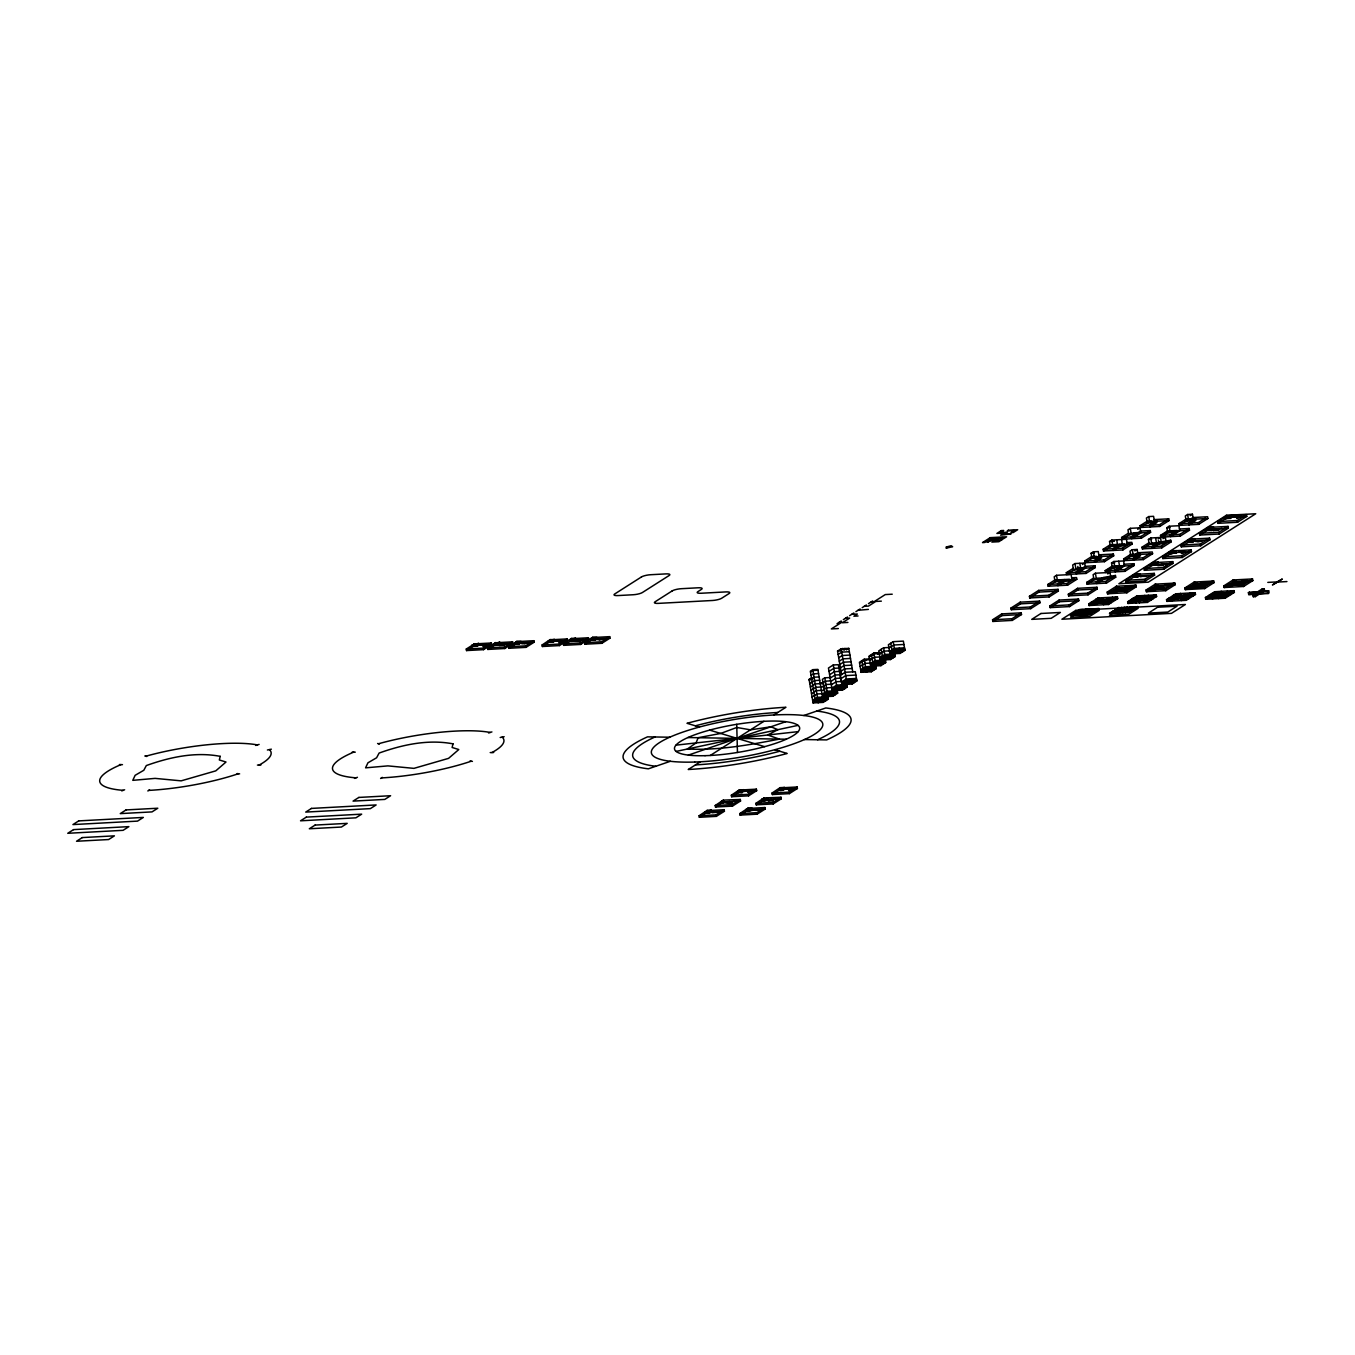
<?xml version="1.0" encoding="UTF-8"?>
<svg xmlns="http://www.w3.org/2000/svg" width="1355" height="1355" viewBox="0 0 1355 1355"><rect width="100%" height="100%" fill="white"/><g stroke="black" fill="none" stroke-linecap="round" stroke-linejoin="round"><path stroke-width="1.5" d="M553.433 641.66L551.214 642.27A4.658 1.016 -9.6 0 1 550.537 642.304L549.452 642.202L553.416 641.593M1226.156 518.474L1228.579 517.712L1226.326 518.508M1142.858 576.282L1146.262 576.502M599.418 639.696L597.335 639.543A3.946 0.864 -9.6 0 1 597.691 639.323L600.638 639.408M1197.871 541.644L1196.685 541.323M524.775 643.523L521.827 643.388A3.946 0.864 -9.6 0 0 521.489 643.625L526.993 643.354A4.675 1.033 -9.6 0 0 527.366 643.117L526.468 643.015M755.836 810.341L752.906 810.205A3.946 0.864 -9.6 0 0 752.55 810.442L754.854 809.951M1201.208 540.899L1195.889 541.204A4.522 0.999 -9.6 0 0 1195.5 541.475L1196.736 541.509M1058.187 581.329L1060 580.601M754.904 810.07L758.055 810.171A4.675 1.033 -9.6 0 0 758.427 809.934L757.53 809.833M494.795 645.2L496.912 644.523L494.863 645.217M516.052 644.065L518.169 643.388L516.187 644.082M706.378 813.068L708.496 812.373L706.514 813.085M722.469 802.719L724.62 802.109L722.469 802.77M526.451 643.151L524.825 643.591M716.778 812.153L712.171 812.39A3.946 0.864 -9.6 0 0 711.815 812.627L717.32 812.356A4.675 1.033 -9.6 0 0 717.693 812.119L716.795 812.018M757.513 809.968L755.904 810.409M493.61 645.37L495.151 644.303L512.851 643.371L512.58 641.847L495.591 642.761L487.529 647.893L487.783 649.435L504.788 648.52L512.851 643.371M1206.357 530.415L1208.118 529.212L1228.358 528.145L1228.053 526.401L1208.609 527.434L1199.395 533.311L1199.683 535.056L1219.127 534.022L1228.358 528.145M476.232 645.844L479.314 645.166M497.573 644.777L500.554 644.015M725.196 802.296L728.262 801.601M1093.146 579.771L1094.247 579.246M1148.481 544.524L1149.734 543.982M147.814 790.964L149.541 789.863M472.285 644.946L478.552 643.439L476.57 644.963L472.285 644.946L478.552 643.439M466.272 649.045L474.335 643.913L491.34 642.998L491.594 644.523L483.532 649.655L466.526 650.569L466.272 649.045L483.278 648.13L491.34 642.998M466.526 650.569L474.589 645.437L474.301 643.676M480.364 645.099L484.277 645.2L482.753 646.166L483.65 646.132L485.7 644.811M493.525 643.811L499.792 642.304L497.827 643.828L493.525 643.811L499.792 642.304M487.783 649.435L495.845 644.286L495.54 642.524M501.621 643.964L504.111 644.506L499.318 645.42L504.67 645.132L500.893 645.082L506.956 643.676M487.529 647.893L504.517 646.996L512.58 641.847M514.815 642.914L516.797 641.389L521.082 641.389M508.769 646.758L516.831 641.626L533.836 640.712L534.09 642.236L526.028 647.368L509.04 648.283L508.769 646.758L525.774 645.844L533.836 640.712M509.04 648.283L517.102 643.151L516.797 641.389M521.811 642.88L518.796 643.49L519.524 644.336L514.917 644.319L516.407 643.168L534.09 642.236M550.181 639.831L567.186 638.916L567.44 640.458L559.378 645.59L542.373 646.504L542.119 644.963L550.147 639.594L554.432 639.611L548.165 641.118L554.398 639.374M542.373 646.504L550.435 641.355L567.44 640.458M556.211 641.034L560.123 641.135L558.599 642.101L559.496 642.05L561.546 640.746M542.119 644.963L559.124 644.065L567.186 638.916M571.437 638.696L588.426 637.782L588.697 639.306L580.634 644.438L563.629 645.353L563.375 643.828L571.387 638.459L575.689 638.459L569.422 639.983L575.638 638.239M563.629 645.353L571.691 640.221L588.697 639.306M577.586 639.814L580.092 640.356L575.299 641.271L580.634 640.983L576.874 640.932L582.938 639.526M563.375 643.828L580.363 642.914L588.426 637.782M592.677 637.561L609.682 636.647L609.936 638.171L601.874 643.303L584.886 644.218L584.615 642.693L592.643 637.324L596.928 637.324M584.886 644.218L592.948 639.086L609.936 638.171M380.603 778.481L382.347 777.364M584.615 642.693L601.62 641.779L609.682 636.647M837.051 623.673L841.252 620.98M843.335 619.658L847.536 616.982M849.619 615.661L853.819 612.985M855.903 611.664L860.103 608.971M862.187 607.65L866.387 604.974M868.47 603.653L872.671 600.976M841.557 674.57L837.576 651.077L841.184 648.774L848.789 648.368L852.769 671.86M842.37 648.571L841.167 649.333L845.046 649.265L842.37 648.571L842.522 649.401M844.91 648.435L843.843 650.044L845.046 649.265M821.96 693.726L817.844 669.387L812.78 669.658L810.375 671.199L815.049 698.875L821.147 698.553M812.763 670.217L814.118 670.285M810.51 672.029L812.915 670.505L817.98 670.234M838.152 654.431L841.76 652.128L849.348 651.721M846.384 649.892L848.789 648.368M815.304 670.081L816.642 670.149M811.086 675.383L813.491 673.858L818.556 673.587M838.711 657.785L842.319 655.498L849.924 655.075M832.563 693.472L832.427 692.642L827.617 695.691L828.024 699.332L823.213 702.381L813.085 702.923L809.104 679.431L811.51 677.907M809.257 680.278L814.05 677.212L819.114 676.941M841.184 681.48L838.338 664.695L833.274 664.966L828.464 668.032L832.309 690.677L842.437 690.135L847.248 687.087L846.824 684.563L836.679 685.105L831.885 688.171L842.014 687.629L842.437 690.135M839.287 661.138L842.895 658.852L850.483 658.445M809.816 683.631L814.626 680.566L819.69 680.295M829.04 671.386L833.85 668.32L838.914 668.049M839.846 664.492L843.454 662.205L851.059 661.799M810.392 686.985L815.185 683.919L823.637 683.479M830.886 677.483L824.805 677.805L822.4 679.329L824.67 692.761M829.616 674.739L834.409 671.673L839.473 671.403M840.422 667.863L844.029 665.559L851.634 665.153M810.951 690.339L815.761 687.29L824.196 686.833M822.959 682.683L825.364 681.159L831.445 680.837M830.175 678.093L834.985 675.044L840.049 674.773M840.981 671.216L844.588 668.913L852.193 668.506M700.349 761.781L688.238 769.505A115.565 25.406 -9.6 0 0 787.187 753.465L774.755 749.721M710.274 755.463L763.915 721.3M773.824 714.983L785.951 707.259A115.565 25.406 -9.6 0 0 687.002 723.299L699.434 727.042M870.317 658.869L864.236 659.191L859.443 662.256L861.136 672.317L871.282 671.775L876.075 668.709L875.669 665.085L880.479 662.019L875.821 665.932M879.937 652.737L873.856 653.059L869.046 656.125L870.757 666.203L880.886 665.661L885.696 662.595L885.272 660.071L875.127 660.613L870.333 663.679L878.43 663.239M877.701 654.109L880.106 652.585L875.042 652.856L872.789 655.227M811.526 693.692L816.32 690.644L824.772 690.186M823.535 686.053L825.94 684.512L832.021 684.19M830.751 681.463L835.544 678.398L840.608 678.127M859.578 663.086L864.388 660.021L870.469 659.699M869.182 656.972L873.992 653.906L880.073 653.584M889.693 647.453L883.612 647.775L878.802 650.84L880.36 660.071L890.489 659.529L895.299 656.464L894.876 653.957L884.747 654.499L879.937 657.565M893.216 641.66L888.406 644.726L889.981 653.957L900.11 653.415L904.92 650.349L903.362 641.118L893.216 641.66L894.774 650.891L889.981 653.957M812.085 697.063L816.896 693.997L834.951 693.049L835.222 694.725L825.093 695.284L824.805 693.591M824.094 689.407L826.499 687.866L832.58 687.544M831.309 684.817L836.12 681.751L842.2 681.43M840.93 678.686L845.723 675.62L855.869 675.078M860.154 666.44L864.947 663.391L871.028 663.052M869.758 660.325L874.568 657.26L880.648 656.938M879.361 654.194L884.171 651.145L890.252 650.807M888.982 648.08L893.792 645.014L903.92 644.472M841.489 682.039L846.299 678.99L856.428 678.449L846.977 684.292L851.651 680.396L851.787 681.226M860.713 669.793L865.523 666.745L875.652 666.203L866.201 672.046L870.875 668.151L871.011 668.98M813.085 702.923L817.895 699.874L828.024 699.332M822.688 696.809L827.499 693.743L837.627 693.201L837.204 690.677L827.075 691.236L822.265 694.285L822.688 696.809L832.834 696.267L837.627 693.201M832.309 690.677L837.102 687.629L847.248 687.087M841.912 684.563L846.723 681.497L856.851 680.955L855.293 671.724L845.164 672.266L840.354 675.332L841.912 684.563L852.058 684.021L856.851 680.955M861.136 672.317L865.947 669.251L876.075 668.709M870.757 666.203L875.55 663.137L885.696 662.595M880.36 660.071L885.171 657.006L895.299 656.464M819.318 699.112L822.536 697.08L817.861 700.975L817.726 700.145L822.79 699.874L823.213 702.381M838.542 686.883L841.76 684.834L837.085 688.73L833.274 664.966M865.777 669.522L870.588 666.474L865.93 670.369M885.001 657.277L889.812 654.228L885.154 658.124M846.706 682.615L851.363 678.72M827.753 696.538L837.204 690.677M894.876 653.957L885.425 659.8L890.1 655.905L890.235 656.735M899.856 650.62L895.045 653.686L894.893 652.839L899.703 649.773L900.11 653.415M832.546 694.59L837.356 691.524L827.211 692.066L822.4 695.132L832.546 694.59L832.834 696.267M851.77 682.344L856.58 679.278L846.435 679.82L841.624 682.886L851.77 682.344L852.058 684.021M870.994 670.098L875.787 667.033L865.659 667.575L860.848 670.64L870.994 670.098L871.282 671.775M890.218 657.852L895.011 654.787L884.883 655.329L880.073 658.395L890.218 657.852L890.489 659.529M1056.527 575.299L1054.224 576.773L1055.071 581.803L1069.654 581.024L1071.957 579.55L1071.111 574.52L1056.527 575.299L1057.374 580.346L1048.16 586.207L1047.872 584.462L1054.783 580.059L1069.366 579.279M1073.211 568.321L1066.3 572.725L1066.605 574.469L1086.049 573.419L1095.263 567.559L1094.959 565.814L1085.253 566.322L1076.022 572.2L1076.327 573.944L1085.541 568.067L1084.694 563.036L1074.972 563.561L1072.669 565.035L1073.516 570.065L1083.238 569.54M1091.961 558.311L1091.097 553.28L1093.4 551.824L1098.261 551.553L1099.125 556.583L1096.822 558.057M1109.542 541.543L1111.845 540.069L1126.428 539.29L1127.275 544.32L1124.972 545.794L1110.389 546.573L1109.542 541.543L1114.403 541.272M1128.546 533.091L1121.618 537.495L1121.923 539.239L1141.367 538.189L1150.581 532.312L1150.293 530.567L1140.571 531.092L1131.34 536.97L1131.645 538.714L1140.859 532.837L1140.012 527.806L1130.29 528.331L1127.987 529.788L1128.834 534.835L1138.556 534.31M1152.14 522.827L1154.443 521.353L1153.579 516.323L1148.718 516.577L1146.415 518.05L1147.279 523.081L1157.001 522.556L1150.073 526.96L1149.785 525.215L1156.696 520.811M992.554 619.777L1001.768 613.9L1021.213 612.85L1021.501 614.526L1012.287 620.404L992.842 621.454L992.554 619.777L1011.999 618.727L1021.213 612.85M1010.999 608.022L1020.213 602.162L1039.658 601.112L1039.946 602.789L1030.715 608.666L1011.287 609.699L1010.999 608.022L1030.444 606.989L1039.658 601.112M1029.427 596.285L1038.658 590.407L1058.103 589.357L1058.39 591.051L1049.16 596.911L1029.715 597.962L1029.427 596.285L1048.872 595.235L1058.103 589.357M1098.82 554.839L1113.404 554.06L1113.708 555.804L1104.477 561.681L1085.033 562.732L1084.745 560.97L1091.656 556.566L1096.517 556.312M1126.987 542.576L1131.848 542.322L1132.136 544.066L1122.922 549.927L1103.478 550.977L1103.19 549.232L1110.101 544.829L1124.684 544.049M1154.138 519.609L1168.721 518.83L1169.026 520.574L1159.795 526.451L1140.351 527.485L1140.063 525.74L1146.974 521.336L1151.835 521.082M1109.389 546.675L1113.979 545.76L1111.015 545.642L1111.727 545.184M992.842 621.454L1002.056 615.577L1021.501 614.526M1011.287 609.699L1020.501 603.839L1039.946 602.789M1029.715 597.962L1038.946 592.084L1058.39 591.051M1066.605 574.469L1075.819 568.592L1095.263 567.559M1082.391 564.51L1084.694 563.036M1085.033 562.732L1094.264 556.854L1113.708 555.804M1103.478 550.977L1112.692 545.1L1132.136 544.066M1121.923 539.239L1131.137 533.362L1150.581 532.312M1137.709 529.28L1140.012 527.806M1140.351 527.485L1149.582 521.607L1169.026 520.574M1150.751 522.776L1151.953 522.014M1096.381 557.887L1094.654 557.701M1115.25 546.319L1117.553 544.846L1116.706 539.815M1064.505 579.55L1057.578 583.954L1057.882 585.699L1064.793 581.295M1101.378 556.058L1094.467 560.462L1094.755 562.206L1101.683 557.803L1091.351 558.158L1093.807 557.752M1119.823 544.304L1112.912 548.707L1113.2 550.452L1122.414 544.591L1121.567 539.544M707.158 810.629L724.163 809.714L724.417 811.239L716.355 816.371L699.366 817.285L699.112 815.761L707.124 810.392L711.409 810.392L705.159 811.916L711.375 810.154M715.22 805.497L723.248 800.128L740.287 799.45L740.541 800.974L732.479 806.106L715.491 807.021L715.22 805.497L732.225 804.582L740.287 799.45M739.407 790.084L756.412 789.169L756.666 790.693L748.604 795.842L731.615 796.74L731.344 795.216L739.373 789.846L743.658 789.863L737.391 791.371L743.624 789.626M699.366 817.285L707.429 812.153L707.124 810.392M715.491 807.021L723.553 801.889L723.248 800.128M731.615 796.74L739.678 791.608L739.373 789.846M1047.872 584.462L1067.3 583.429L1074.227 579.025M1066.3 572.725L1085.745 571.674L1094.959 565.814M1084.745 560.97L1104.189 559.937L1113.404 554.06M1103.19 549.232L1122.634 548.182L1129.545 543.778M1121.618 537.495L1141.062 536.445L1150.293 530.567M1140.063 525.74L1159.507 524.707L1168.721 518.83M1048.16 586.207L1067.605 585.174L1076.819 579.296L1076.531 577.552L1071.67 577.806M712.137 811.882L709.122 812.492L709.851 813.339L705.21 813.305L706.734 812.17L724.417 811.239M744.386 791.337L741.371 791.964L742.1 792.794L737.459 792.76L738.983 791.625L756.666 790.693M729.329 801.55L731.819 802.092L727.025 803.007L732.378 802.719L728.6 802.668L734.664 801.262M745.453 791.286L749.349 791.371L747.825 792.353L750.789 790.998M699.112 815.761L716.101 814.846L724.163 809.714M731.344 795.216L748.35 794.301L756.412 789.169M1095.416 573.216L1093.112 574.689L1093.959 579.72L1108.542 578.941L1110.846 577.467L1109.999 572.437L1095.416 573.216L1096.263 578.246L1087.049 584.124L1086.744 582.379L1093.671 577.975M1122.126 567.457L1112.404 567.982L1111.54 562.935L1113.861 561.478L1123.583 560.953L1124.43 565.984L1115.199 571.861L1114.911 570.116L1121.821 565.712L1112.099 566.238L1105.189 570.641L1105.477 572.386L1124.921 571.336L1134.152 565.458L1133.847 563.714L1124.125 564.239M1135.693 555.973L1138.014 554.5L1137.15 549.469L1132.289 549.724L1129.985 551.197L1130.832 556.227L1140.554 555.702L1133.644 560.123L1133.356 558.362L1140.266 553.958L1130.544 554.483L1123.634 558.887L1123.922 560.631L1143.366 559.598L1152.58 553.721L1152.292 551.976L1137.709 552.755L1135.405 554.229M1148.43 539.459L1150.734 537.986L1165.317 537.207L1166.164 542.237L1163.86 543.711L1149.277 544.49L1148.43 539.459L1151.665 539.273M1177.444 532.227L1167.722 532.735L1166.875 527.705L1169.179 526.231L1178.901 525.723L1179.748 530.754L1170.534 536.631L1170.229 534.886L1177.139 530.482L1167.417 530.991L1160.507 535.394L1160.812 537.139L1180.239 536.106L1189.47 530.228L1189.165 528.484L1179.443 529.009M1191.028 520.743L1193.332 519.27L1192.468 514.239L1187.607 514.494L1185.303 515.967L1186.167 520.998L1195.872 520.472L1188.962 524.876L1188.674 523.132L1195.584 518.728L1185.862 519.253L1178.952 523.657L1179.24 525.401L1198.684 524.351L1207.915 518.491L1207.61 516.746L1193.027 517.525L1190.723 518.982M1134.846 550.943L1137.15 549.469M1190.164 515.696L1192.468 514.239M1049.888 605.939L1059.102 600.062L1078.546 599.029L1078.834 600.705L1069.603 606.583L1050.159 607.616L1049.888 605.939L1069.332 604.889L1078.546 599.029M1068.316 594.201L1077.547 588.324L1096.991 587.274L1097.262 588.951L1088.048 594.828L1068.604 595.878L1068.316 594.201L1087.76 593.151L1096.991 587.274M1158.152 538.934L1160.456 537.461L1161.303 542.491L1152.089 548.369L1151.784 546.624L1158.711 542.22L1170.737 540.239L1171.025 541.983L1161.811 547.843L1142.367 548.894L1142.062 547.149L1148.989 542.745M1108.017 569.456L1109.355 568.592M1112.353 566.678L1111.015 567.542L1114.674 567.66M1163.335 534.209L1164.673 533.362M1167.671 531.448L1166.333 532.295L1169.992 532.43M1050.159 607.616L1059.39 601.739L1078.834 600.705M1068.604 595.878L1077.818 590.001L1097.262 588.951M1105.477 572.386L1114.708 566.509L1134.152 565.458M1123.922 560.631L1133.153 554.771L1152.58 553.721M1142.367 548.894L1151.581 543.016L1171.025 541.983M1160.812 537.139L1170.026 531.279L1189.47 530.228M1179.24 525.401L1188.47 519.524L1207.915 518.491M1107.696 573.91L1109.999 572.437M1117.265 567.711L1119.569 566.255L1118.722 561.207M1154.138 544.219L1156.442 542.762L1155.595 537.732M1163.013 538.663L1165.317 537.207M1103.681 579.195L1096.771 583.599L1096.466 581.854L1103.393 577.45L1115.419 575.469L1115.707 577.213L1106.493 583.09L1087.049 584.124M747.892 808.444L764.898 807.529L765.152 809.054L757.089 814.186L740.101 815.1L739.847 813.576L747.858 808.207L752.144 808.207M755.955 803.312L763.983 797.943L781.022 797.265L781.276 798.789L773.214 803.922L756.226 804.836L755.955 803.312L772.96 802.397L781.022 797.265M780.141 787.899L797.147 786.984L797.401 788.508L789.338 793.64L772.35 794.555L772.079 793.031L780.107 787.662L784.359 787.441L782.377 788.949M1086.744 582.379L1106.188 581.346L1115.419 575.469M1105.189 570.641L1124.633 569.591L1133.847 563.714M1123.634 558.887L1143.078 557.854L1149.989 553.45M1142.062 547.149L1161.506 546.099L1170.737 540.239M1160.507 535.394L1179.951 534.361L1189.165 528.484M1178.952 523.657L1198.396 522.607L1205.306 518.203M740.101 815.1L748.163 809.968L765.152 809.054M756.226 804.836L764.288 799.704L781.276 798.789M772.35 794.555L780.412 789.423L797.401 788.508M766.219 798.993L768.234 797.705L766.253 799.23L761.967 799.213L766.253 799.23M782.343 788.729L784.359 787.441M770.182 799.281L772.672 799.823L767.895 800.737L773.231 800.466L769.471 800.399L775.517 798.993M786.188 789.101L790.084 789.186L788.559 790.168L789.474 790.117L791.523 788.813M739.847 813.576L756.835 812.661L764.898 807.529M772.079 793.031L789.084 792.116L797.147 786.984M1132.509 575.621L1134.812 574.147L1139.674 573.893L1137.404 575.638L1132.509 575.621L1137.37 575.367L1139.674 573.893M1150.937 563.883L1153.257 562.41L1158.119 562.156L1155.849 563.883L1150.937 563.883L1155.798 563.612L1158.119 562.156M1174.294 552.146L1169.382 552.129L1171.685 550.672L1176.597 550.672M1187.827 540.391L1190.13 538.917L1194.991 538.663L1192.739 540.391L1187.827 540.391L1192.688 540.12L1194.991 538.663M1206.272 528.636L1208.575 527.18L1213.436 526.909L1211.167 528.653L1206.272 528.636L1211.133 528.382L1213.436 526.909M1125.632 580.296L1134.863 574.418L1154.291 573.385L1154.595 575.13L1145.382 580.99L1125.937 582.04L1125.632 580.296L1145.077 579.246L1154.291 573.385M1144.077 568.558L1153.291 562.681L1172.736 561.631L1173.04 563.375L1163.81 569.252L1144.365 570.303L1144.077 568.558L1163.522 567.508L1172.736 561.631M1162.522 556.803L1171.736 550.926L1191.18 549.893L1191.468 551.637L1182.254 557.515L1162.81 558.548L1162.522 556.803L1181.95 555.77L1191.18 549.893M1180.95 545.066L1190.181 539.188L1209.625 538.138L1209.913 539.883L1200.699 545.76L1181.255 546.81L1180.95 545.066L1200.395 544.016L1209.625 538.138M1217.84 521.573L1227.054 515.696L1246.498 514.646L1246.786 516.39L1237.572 522.268L1218.128 523.318L1217.84 521.573L1237.284 520.523L1246.498 514.646M1125.937 582.04L1135.151 576.163L1154.595 575.13M1144.365 570.303L1153.596 564.425L1173.04 563.375M1162.81 558.548L1172.024 552.671L1191.468 551.637M1181.255 546.81L1190.469 540.933L1190.13 538.917M1199.683 535.056L1208.914 529.195L1208.575 527.18M1218.128 523.318L1227.342 517.441L1227.003 515.425L1224.751 517.17L1229.612 516.899M1093.637 603.653L1095.941 602.128L1091.08 602.382L1091.351 604.059M1095.687 599.52L1100.548 599.249L1102.851 597.724L1103.139 599.401M1114.386 590.441L1118.976 587.443M1195.872 540.628L1192.485 541.272L1193.247 542.288L1187.979 542.271L1189.673 540.95L1209.913 539.883M1214.3 528.873L1210.913 529.534L1211.675 530.55L1206.424 530.533M1232.745 517.136L1229.324 518M1178.63 552.298L1183.101 552.417L1181.357 553.518L1182.39 553.467L1184.744 551.976M1215.52 528.806L1214.707 529.331L1218.365 529.432L1212.894 530.482L1218.992 530.161L1214.69 530.093L1221.617 528.484M1233.948 517.068L1238.419 517.17L1236.675 518.288L1237.708 518.237L1240.062 516.729M1103.36 603.144L1105.646 601.603L1110.524 601.417M1115.131 598.47L1110.27 598.741L1112.574 597.199L1112.861 598.876M1128.715 586.986L1124.819 587.189L1128.698 586.918L1124.108 589.933L1114.369 590.374M1199.395 533.311L1218.839 532.278L1228.053 526.401M1164.013 567.406L1166.638 565.729M1112.794 611.207L1130.307 606.989M1147.651 596.945L1139.301 599.029L1135.558 601.349L1135.829 603.026M1145.06 597.149L1144.772 595.472L1141.029 597.86L1133.136 598.351L1133.407 599.96M1157.729 587.206L1163.115 585.987M1135.558 601.417L1139.301 599.029L1131.391 599.384L1131.679 601.061M1144.789 595.539L1141.045 597.928L1133.136 598.283M1139.216 601.213L1142.942 598.758L1150.852 598.402L1156.323 594.845L1156.594 596.522L1147.38 602.399L1127.936 603.449L1127.648 601.772L1136.879 595.895L1156.323 594.845L1149.159 596.573M1152.851 598.91L1152.563 597.233L1144.687 597.724L1148.413 595.268L1148.701 596.945M1129.071 612.189L1127.767 612.494M1134.948 608.446L1114.03 613.239L1115.402 613.171M1192.146 586.207L1196.736 583.209L1204.426 586.884L1204.714 588.578L1185.269 589.611L1184.981 587.935L1194.195 582.057L1213.64 581.024L1213.928 582.701L1204.714 588.578L1194.483 583.734L1194.195 582.057L1196.753 583.277M1227.41 591.034L1234.083 590.678L1234.371 592.355L1225.157 598.232L1214.927 593.405L1205.713 599.266L1205.425 597.589L1214.639 591.729L1227.393 590.966L1227.681 592.711L1224.514 594.726M1215.283 595.218L1205.425 597.589L1212.115 597.233L1215.266 595.15L1234.083 590.678L1224.869 596.556L1208.88 597.25L1208.575 595.506L1218.45 595.065L1221.617 593.05L1221.312 591.288L1218.162 593.388L1214.639 591.729L1214.927 593.405M1236.59 581.566L1233.711 583.48L1242.958 582.989L1240.079 584.818L1233.998 585.157L1236.878 583.311M1215.554 596.894L1212.386 598.91L1212.098 597.165M1239.791 583.141L1242.67 581.244M1252.528 578.941L1243.314 584.801L1223.87 585.851L1224.141 587.528L1243.585 586.478L1252.816 580.618L1252.528 578.941L1233.084 579.974L1223.87 585.851L1246.617 580.363M1248.395 592.643L1268.805 590.983L1268.161 593.524L1248.717 594.557L1248.395 592.643L1268.805 590.983M1248.717 594.557L1269.144 592.897M1267.806 582.396L1277.189 581.905L1282.321 579.025L1272.413 584.937L1277.545 582.074L1286.928 581.566M1252.952 594.811L1262.183 588.934L1264.249 588.815L1264.571 590.729L1255.357 596.607L1253.29 596.725L1252.952 594.811L1255.018 594.693L1264.249 588.815M1258.118 592.135L1259.1 591.508M1253.29 596.725L1262.504 590.848L1264.571 590.729M1258.439 594.032L1259.422 593.422M1060.813 580.601L1058.865 581.227M1201.462 541.323L1197.956 541.746M1056.206 580.601L1055.342 581.295L1057.036 580.601M121.713 790.88L124.643 789.779M354.502 778.397L357.432 777.296M670.386 761.273L648.368 768.827A115.565 25.406 -9.6 0 1 647.521 736.849L669.743 737.222M688.391 755.091L785.798 721.673M803.803 715.508L825.805 707.954A115.565 25.406 -9.6 0 1 826.669 739.915L804.447 739.542M255.722 745.453L259.127 744.403M488.511 732.953L491.916 731.92M1079.105 609.852L1080.409 609.547M1078.461 610.275L1081.781 609.479M1077.801 610.682L1083.153 609.394M1076.497 611.512L1085.914 609.242M1075.853 611.935L1087.286 609.174M1075.192 612.358L1088.658 609.106M1074.549 612.765L1090.03 609.022M1073.888 613.188L1091.402 608.954M1073.245 613.595L1092.774 608.886M1072.584 614.018L1094.163 608.802M1071.941 614.425L1095.534 608.734M1070.636 615.255L1098.278 608.581M1070.992 615.424L1098.634 608.751M1139.301 598.961L1127.648 601.772L1147.092 600.722L1150.835 598.334L1151.123 600.011M1072.364 615.356L1097.99 609.174M1073.736 615.289L1097.33 609.581M1075.125 615.204L1096.686 610.004M1076.497 615.136L1096.026 610.411M1077.869 615.051L1095.382 610.834M1079.241 614.984L1094.738 611.24M1080.612 614.916L1094.078 611.664M1083.373 614.764L1092.774 612.494M1084.745 614.696L1092.13 612.917M1086.117 614.611L1091.469 613.324M1087.489 614.543L1090.826 613.747M1088.861 614.476L1090.165 614.154M1149.667 543.541L1146.991 545.371M1094.349 578.788L1091.673 580.618M676.145 751.415L798.027 725.365M764.237 799.755C757.53 802.008 772.384 800.314 766.778 799.467A6.301 1.389 -9.6 0 0 765.863 799.518L764.237 799.755L763.983 797.943M571.641 640.288C564.967 642.473 579.601 640.966 574.181 640A6.318 1.389 -9.6 0 0 573.267 640.051L571.641 640.288L571.387 638.459M267.392 750.009L271.356 749.18M500.181 737.51L504.145 736.697M781.598 789.288C772.469 791.083 788.017 790.659 782.902 789.203M748.112 810.036C741.337 812.221 756.175 810.663 750.653 809.748A6.301 1.389 -9.6 0 0 749.738 809.799L748.112 810.036L747.858 808.207M1110.897 546.336L1115.792 545.523L1112.32 545.421M675.993 745.148L798.197 731.632M594.523 638.916C584.869 640.509 600.096 640.576 595.438 638.849M1246.786 516.39L1226.563 517.458L1224.801 518.677L1230.831 518.355L1229.51 518.067M1194.754 519.609L1184.693 520.676L1192.298 520.252M1166.875 527.705L1170.11 527.535M1133.407 532.82L1138.268 532.566M1091.097 553.28L1094.349 553.111M1169.382 552.129L1172.617 551.959M1139.436 554.839L1129.376 555.906L1136.981 555.499M1111.54 562.935L1114.792 562.765M1078.072 568.05L1082.933 567.796M1057.374 580.346L1076.819 579.296M1096.263 578.246L1115.707 577.213M892.234 594.201L885.272 594.574L873.365 602.162L870.571 602.314M1200.632 582.989L1206.475 582.752L1201.868 585.682L1192.129 586.139M881.343 601.146L875.787 601.451L868.504 606.091L864.287 606.312M868.386 609.394L858.003 610.309M1100.548 599.181L1095.687 599.452L1095.958 601.129M1110.27 598.673L1115.131 598.402L1115.402 600.079M1192.891 594.235L1188.03 594.422L1190.334 592.965L1195.195 592.762L1195.483 594.438L1186.269 600.316L1166.824 601.366L1166.536 599.689L1175.75 593.812L1190.334 592.965L1190.622 594.71L1188.318 596.166L1193.179 595.912L1192.891 594.168M1144.67 597.657L1152.563 597.233M1257.576 591.864L1259.642 591.762M851.719 614.323L857.342 614.018L853.904 616.203L858.054 615.983M1188.284 597.165L1183.423 597.369L1181.12 598.893L1185.981 598.639L1195.195 592.762L1166.536 599.689L1181.103 598.825L1181.408 600.57L1183.711 599.113L1188.572 598.842L1188.267 597.098M1257.897 593.778L1259.964 593.676M845.435 618.32L849.653 618.1L842.353 622.741L847.908 622.436M839.152 622.318L841.946 622.165L831.36 628.923L838.338 628.551M514.781 642.677L517.61 642.524M593.456 638.459L590.628 638.612L593.507 638.679M491.594 644.523L473.894 645.454L472.37 646.504L477.638 646.216L476.249 645.878M474.284 645.742L475.656 645.658L473.691 646.369M837.576 651.077L841.387 650.874M904.496 647.826L894.351 648.368L889.541 651.433L895.621 651.111M896.011 649.689L891.946 649.909L890.811 643.185M894.774 650.891L904.92 650.349M892.234 651.586L902.362 651.044M880.259 653.432L875.042 652.856M888.558 656.531L882.478 656.87L882.766 658.547L892.894 658.005L892.623 656.328M882.63 657.7L892.759 657.158M865.896 660.495L861.831 660.715L863.118 668.269M876.787 661.934L872.722 662.155L871.451 654.601M873.01 663.831L883.138 663.289M871.367 668.676L863.254 669.116L863.542 670.793L873.67 670.251L873.399 668.574M863.406 669.946L873.535 669.404M809.104 679.431L812.492 679.262M852.143 680.921L844.029 681.362L844.317 683.039L854.446 682.497L854.175 680.803M820.114 682.818L823.501 682.632M844.182 682.192L854.311 681.65M834.561 688.323L844.707 687.764M824.958 694.438L835.087 693.896M827.6 696.809L817.455 697.351L812.661 700.416L816.032 700.23M815.337 700.552L825.483 700.01M724.061 801.245L721.233 801.398L724.112 801.483M740.541 800.974L722.859 801.906L721.317 802.956L726.585 802.668L725.23 802.346M748.671 809.341L745.843 809.494L748.722 809.579M490.205 752.584L493.694 752.499M257.416 765.084L260.905 764.982M687.917 737.543L786.256 739.22M1168.755 531.905L1175.175 532.075M1113.437 567.135L1119.857 567.322M352.232 752.059L355.281 752.177M119.443 764.542L122.475 764.66M1142.841 576.18L1140.182 576.705A4.522 0.999 -9.6 0 1 1140.571 576.434L1146.906 576.146A5.335 1.169 -9.6 0 1 1146.466 576.4M600.739 639.526L603.212 639.052A4.675 1.033 -9.6 0 1 602.84 639.289L599.435 639.746M469.931 761.07L472.421 761.391M237.142 773.57L239.632 773.874M377.588 743.489L379.468 743.997M144.799 755.971L146.679 756.48M497.641 644.811L498.894 645.082L493.745 645.505M709.597 730.108L764.593 746.656M1201.191 540.78L1202.224 540.899A5.335 1.169 -9.6 0 1 1201.783 541.153M1218.145 593.321L1224.869 596.556L1225.157 598.232L1205.713 599.266L1234.371 592.355L1211.472 593.676L1211.76 595.421M1267.84 591.61L1268.161 593.524M1262.183 588.934L1262.504 590.848M1255.018 594.693L1255.357 596.607M1237.284 520.523L1237.572 522.268M1249.378 592.016L1249.7 593.93M1230.899 592.626L1231.204 594.371L1221.346 594.828L1218.179 596.911L1218.467 598.588L1221.634 596.573L1228.324 596.217L1228.02 594.472M1218.839 532.278L1219.127 534.022M1198.396 522.607L1198.684 524.351M1200.395 544.016L1200.699 545.76M1187.607 514.494L1188.47 519.524M1179.951 534.361L1180.239 536.106M1181.95 555.77L1182.254 557.515M1169.179 526.231L1170.026 531.279M1171.685 550.672L1172.024 552.671M1159.507 524.707L1159.795 526.451M1161.506 546.099L1161.811 547.843M1163.522 567.508L1163.81 569.252M1158.44 540.611L1158.999 543.965M1148.718 516.577L1149.582 521.607M1150.734 537.986L1151.581 543.016M1153.257 562.41L1153.596 564.425M1141.062 536.445L1141.367 538.189M1143.078 557.854L1143.366 559.598M1145.077 579.246L1145.382 580.99M1130.29 528.331L1131.137 533.362M1132.289 549.724L1133.153 554.771M1134.812 574.147L1135.151 576.163M1139.199 601.146L1139.487 602.823M1122.634 548.182L1122.922 549.927M1124.633 569.591L1124.921 571.336M1111.845 540.069L1112.692 545.1M1113.861 561.478L1114.708 566.509M1104.189 559.937L1104.477 561.681M1110.507 601.349L1110.795 603.026M1106.188 581.346L1106.493 583.09M1103.343 603.077L1103.631 604.753M1093.4 551.824L1094.264 556.854M1093.62 603.585L1093.908 605.279M1085.745 571.674L1086.049 573.419M1087.76 593.151L1088.048 594.828M1079.833 563.307L1080.68 568.338L1078.377 569.811L1077.801 566.441M1074.972 563.561L1075.819 568.592M1077.547 588.324L1077.818 590.001M1067.3 583.429L1067.605 585.174M1069.332 604.889L1069.603 606.583M1059.102 600.062L1059.39 601.739M1048.872 595.235L1049.16 596.911M1038.658 590.407L1038.946 592.084M1030.444 606.989L1030.715 608.666M1020.213 602.162L1020.501 603.839M1011.999 618.727L1012.287 620.404M1001.768 613.9L1002.056 615.577M899.415 648.096L894.757 652.009L894.622 651.162M883.612 647.775L885.171 657.006M881.207 649.316L882.342 656.023M880.191 660.342L875.533 664.238L875.398 663.408M880.462 663.137L880.886 665.661M873.856 653.059L875.55 663.137M864.236 659.191L865.947 669.251M841.184 648.774L846.723 681.497M824.805 677.805L827.499 693.743M812.78 669.658L817.895 699.874M789.084 792.116L789.338 793.64M780.107 787.662L780.412 789.423M772.96 802.397L773.214 803.922M756.835 812.661L757.089 814.186M748.35 794.301L748.604 795.842M732.225 804.582L732.479 806.106M716.101 814.846L716.355 816.371M601.62 641.779L601.874 643.303M592.643 637.324L592.948 639.086M580.363 642.914L580.634 644.438M559.124 644.065L559.378 645.59M550.147 639.594L550.435 641.355M525.774 645.844L526.028 647.368M504.517 646.996L504.788 648.52M483.278 648.13L483.532 649.655M736.713 724.315L737.459 752.465M269.374 749.586A86.889 19.105 -9.6 0 1 259.161 765.033M238.378 773.722A86.889 19.105 -9.6 0 1 148.677 790.405M123.169 790.338A86.889 19.105 -9.6 0 1 120.968 764.61M145.73 756.226A86.889 19.105 -9.6 0 1 257.433 744.928M502.163 737.103A86.889 19.105 -9.6 0 1 491.95 752.55M471.184 761.222A86.889 19.105 -9.6 0 1 381.466 777.922M355.975 777.838A86.889 19.105 -9.6 0 1 353.757 752.11M378.519 743.743A86.889 19.105 -9.6 0 1 490.222 732.445M695.386 725.823A96.222 21.155 -9.6 0 1 777.77 712.476M816.777 711.053A103.81 22.815 -9.6 0 1 817.556 739.762M779.769 751.229A98.441 21.646 -9.6 0 1 695.471 764.898M655.786 766.269A105.91 23.289 -9.6 0 1 655.007 736.985M1078.055 613.019L1082.289 613.256L1092.435 610.411L1081.002 611.02L1078.089 612.968M574.689 640.492L572.471 641.135A4.658 1.016 -9.6 0 1 571.793 641.169L570.692 640.966L574.672 640.458M595.929 639.34L593.727 639.983A4.658 1.016 -9.6 0 1 593.05 640.034L591.932 639.831L595.929 639.374M751.161 810.222L748.942 810.866A4.658 1.016 -9.6 0 1 748.265 810.917L747.147 810.747L751.11 810.171M767.269 799.958L765.067 800.602A4.658 1.016 -9.6 0 1 764.389 800.653L763.305 800.551L767.269 799.924M783.393 789.694L781.191 790.338A4.658 1.016 -9.6 0 1 780.514 790.371L779.396 790.202L783.359 789.626M1138.573 576.468L1134 577.111L1138.573 576.502M1157.018 564.73L1152.444 565.357L1157.018 564.73M1175.463 552.976L1170.872 553.619L1175.446 552.942M1189.233 541.881L1191.689 541.187L1189.3 541.814M1207.678 530.144L1210.134 529.449L1207.745 530.059M220.221 756.344L219.324 759.969L226.014 762.018L215.784 770.86L181.147 780.853L155.097 778.38L132.773 780.345L135.144 775.314L143.816 770.267L146.323 765.558C169.883 757.123 195.306 751.602 220.221 756.344M453.01 743.844L452.113 747.486L458.803 749.535L448.573 758.36L413.936 768.37L387.886 765.88L365.562 767.845L367.933 762.814L376.605 757.767L379.112 753.058C402.672 744.64 428.095 739.119 453.01 743.844M698.147 737.713L696.063 742.93L687.358 749.01C718.455 750.551 748.909 745.03 779.413 739.102L767.641 735.003L777.905 729.668L770.91 726.788L750.501 729.837L736.798 727.483L720.674 733.445L698.147 737.713M548.369 642.253L554.517 641.44L552.925 641.135A6.335 1.389 -9.6 0 0 552.01 641.186L548.369 642.253M1132.78 577.196L1139.826 576.265L1137.997 575.909A7.232 1.592 -9.6 0 0 1136.947 575.977L1132.78 577.196M1151.225 565.442L1158.254 564.51L1156.442 564.171A7.232 1.592 -9.6 0 0 1155.392 564.222L1151.225 565.442M1169.67 553.704L1176.699 552.772L1174.887 552.417A7.232 1.592 -9.6 0 0 1173.836 552.484L1169.738 553.619M1080.579 612.46L1085.084 611.444L1080.579 612.46M738.611 792.404L740.745 791.845L738.644 792.37M78.709 820.893L72.933 824.585L137.549 821.113L143.342 817.421L78.709 820.893M73.543 829.616L67.75 833.291L123.085 830.327L128.877 826.635L73.543 829.616M82.316 837.576L76.541 841.252L108.637 839.541L114.413 835.849L82.316 837.576M126.066 809.917L120.273 813.61L152.014 811.899L157.807 808.224L126.066 809.917M641.457 576.942L614.628 594.032A6.978 1.541 -9.6 0 0 617.897 595.573L633.208 594.743A6.978 1.541 -9.6 0 0 642.372 592.542L669.218 575.452A6.978 1.541 -9.6 0 0 665.932 573.893L650.637 574.723A6.978 1.541 -9.6 0 0 641.457 576.942M311.498 808.41L305.722 812.085L370.338 808.63L376.131 804.938L311.498 808.41M306.332 817.116L300.539 820.808L355.891 817.827L361.666 814.152L306.332 817.116M672.182 590.899L655.007 601.84A6.978 1.541 -9.6 0 0 658.276 603.382L712.476 600.485A6.978 1.541 -9.6 0 0 721.639 598.266L729.176 593.473A6.978 1.541 -9.6 0 0 725.907 591.915L701.06 593.253A6.978 1.541 -9.6 0 1 697.791 591.712L701.517 589.323A6.978 1.541 -9.6 0 0 698.248 587.782L681.345 588.697A6.978 1.541 -9.6 0 0 672.182 590.899M315.105 825.076L309.33 828.769L341.426 827.041L347.202 823.366L315.105 825.076M358.855 797.434L353.062 801.11L384.803 799.416L390.596 795.724L358.855 797.434M947.941 546.98L946.095 548.148L952.633 546.726L951.159 545.743L946.061 547.081L947.941 546.98M990.268 537.647L982.527 542.593L984.865 542.457L991.504 538.223L1003.157 537.613L1000.955 539.019L1003.276 538.884L1006.596 536.783L990.268 537.647M1001.328 530.601L996.907 533.43L1003.903 533.04L1000.583 535.157L1011.033 533.955L1004.021 534.327L1007.341 532.21L1000.346 532.6L1003.665 530.482L1001.328 530.601M992.724 538.816L987.185 542.339L993.943 539.392L996.281 539.273L991.86 542.085L998.855 541.712L1002.175 539.595L995.298 541.255L999.719 538.443L992.724 538.816M1008.34 530.228L1007.222 530.94L1014.234 530.55L1010.915 532.667L1013.235 532.549L1017.673 529.72L1008.34 530.228M817.607 698.198L812.797 701.246L822.925 700.704L827.736 697.639L817.607 698.198M836.831 685.952L832.021 689.001L842.149 688.459L846.96 685.41L836.831 685.952M875.279 661.46L870.469 664.526L880.598 663.967L885.408 660.918L875.279 661.46M894.503 649.214L889.693 652.28L899.822 651.738L904.632 648.672L894.503 649.214M817.743 699.028L812.932 702.093L823.078 701.551L827.871 698.486L817.743 699.028M827.363 692.913L822.553 695.962L832.681 695.42L837.492 692.371L827.363 692.913M836.967 686.782L832.156 689.847L842.302 689.305L847.095 686.24L836.967 686.782M846.587 680.667L841.777 683.716L851.905 683.174L856.716 680.125L846.587 680.667M865.811 668.422L861.001 671.487L871.13 670.928L875.94 667.88L865.811 668.422M875.415 662.29L870.604 665.356L880.75 664.814L885.543 661.748L875.415 662.29M885.018 656.176L880.225 659.241L890.354 658.699L895.164 655.634L885.018 656.176M894.639 650.044L889.829 653.11L899.974 652.568L904.767 649.502L894.639 650.044M832.139 690.965L827.482 694.861L832.139 690.965M822.807 698.757L818.149 702.652L822.807 698.757M842.031 686.511L837.373 690.406L842.031 686.511M1040.945 613.493L1031.731 619.37L1051.175 618.32L1060.389 612.443L1040.945 613.493M1075.802 610.377L1061.897 619.235L1171.465 613.358L1185.388 604.499L1075.802 610.377M1226.309 515.323L1118.874 583.751L1148.295 582.176L1255.729 513.748L1226.309 515.323M1079.529 609.598L1070.314 615.492L1089.759 614.459L1098.973 608.547L1079.529 609.598M1097.99 597.978L1088.759 603.856L1089.047 605.533L1108.492 604.482L1117.706 598.622L1117.435 596.945L1097.99 597.978L1098.278 599.655L1108.492 604.482L1108.204 602.806L1097.99 597.978M1116.435 586.241L1107.204 592.101L1107.492 593.778L1126.937 592.745L1136.151 586.867L1135.863 585.191L1116.435 586.241L1116.706 587.918L1126.937 592.745L1126.649 591.068L1116.435 586.241M1079.833 611.376L1070.602 617.236L1090.047 616.203L1099.261 610.326L1079.833 611.376M1098.278 599.655L1089.047 605.533L1117.706 598.622L1098.278 599.655M1116.706 587.918L1107.492 593.778L1136.151 586.867L1116.706 587.918M1158.525 565.103L1157.712 565.628L1163.826 565.289L1159.524 565.221L1166.452 563.629L1158.525 565.103M1117.435 596.945L1108.204 602.806L1088.759 603.856L1117.435 596.945M1135.863 585.191L1126.649 591.068L1107.204 592.101L1135.863 585.191M1109.542 613.29L1137.878 606.583L1109.542 613.29M1110.846 612.46L1135.812 606.684L1110.846 612.46M1112.15 611.63L1133.068 606.837L1112.15 611.63M1114.758 609.97L1127.563 607.125L1114.758 609.97M1116.063 609.14L1124.819 607.277L1116.063 609.14M1117.367 608.31L1122.059 607.43L1117.367 608.31M1118.434 607.616L1119.315 607.582L1118.434 607.616M1155.307 584.157L1146.093 590.018L1146.381 591.695L1165.825 590.661L1175.039 584.784L1174.751 583.107L1155.307 584.157L1155.595 585.834L1165.825 590.661L1165.537 588.985L1155.307 584.157M1118.722 609.31L1109.491 615.187L1128.935 614.154L1138.166 608.276L1118.722 609.31M1137.15 597.572L1127.936 603.449L1156.594 596.522L1137.15 597.572L1136.879 595.895L1147.092 600.722L1147.38 602.399L1137.15 597.572M1155.595 585.834L1146.381 591.695L1175.039 584.784L1155.595 585.834M1130.375 611.359L1125.023 612.646L1130.375 611.359M1131.679 610.529L1122.279 612.799L1131.679 610.529M1132.983 609.699L1119.518 612.934L1132.983 609.699M1134.287 608.869L1116.774 613.087L1134.287 608.869M1136.896 607.209L1111.269 613.392L1136.896 607.209M1174.751 583.107L1165.537 588.985L1146.093 590.018L1174.751 583.107M1157.61 607.226L1148.379 613.104L1167.824 612.054L1177.038 606.193L1157.61 607.226M1176.038 595.489L1166.824 601.366L1195.483 594.438L1176.038 595.489L1175.75 593.812L1185.981 598.639L1186.269 600.316L1176.038 595.489M1194.483 583.734L1185.269 589.611L1213.928 582.701L1194.483 583.734M1173.701 597.877L1171.398 599.418L1171.685 601.095L1173.989 599.638L1169.128 599.892L1168.84 598.148L1173.701 597.945M1180.611 593.473L1178.308 595.014L1173.447 595.201L1173.735 596.962L1178.596 596.691L1180.899 595.218L1180.611 593.473M1197.041 584.954L1192.434 587.884L1202.156 587.359L1206.763 584.428L1197.041 584.954M1213.64 581.024L1204.426 586.884L1184.981 587.935L1213.64 581.024M1233.372 581.651L1224.141 587.528L1252.816 580.618L1233.372 581.651L1233.084 579.974L1243.314 584.801L1243.585 586.478L1233.372 581.651M902.227 650.197L892.098 650.739L892.369 652.416L902.515 651.874L902.227 650.197M883.003 662.443L872.874 662.985L873.162 664.661L883.291 664.119L883.003 662.443M844.555 686.934L834.426 687.476L834.714 689.153L844.843 688.611L844.555 686.934M825.331 699.18L815.202 699.722L815.49 701.399L825.618 700.857L825.331 699.18M694.675 762.035A86.889 19.105 -9.6 0 0 822.824 724.485A86.889 19.105 -9.6 0 0 693.777 728.634A86.889 19.105 -9.6 0 0 694.675 762.035M705.023 755.684A63.431 13.94 -9.6 0 0 799.67 728.533A63.431 13.94 -9.6 0 0 706.582 730.955A63.431 13.94 -9.6 0 0 705.023 755.684"/></g></svg>
